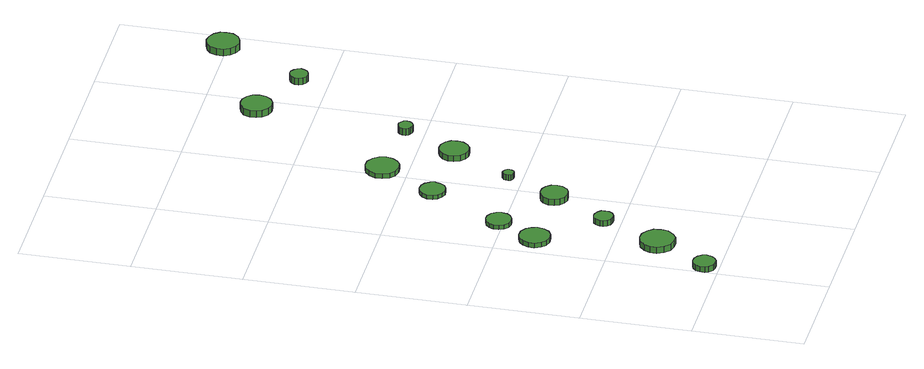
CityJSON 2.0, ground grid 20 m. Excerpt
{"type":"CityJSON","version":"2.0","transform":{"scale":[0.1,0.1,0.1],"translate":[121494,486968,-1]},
"CityObjects":{
"tree1":{"type":"SolitaryVegetationObject","attributes":{"function":"something"},"geometry":[{"type":"MultiSurface","lod":"1","boundaries":[[[0,1,2,3,4,5,6,7,8,9,10,11,12,13,14]],[[15,16,17,18,19,20,21,22,23,24,25,26,27,28,29]],[[0,29,28,1]],[[1,28,27,2]],[[2,27,26,3]],[[3,26,25,4]],[[4,25,24,5]],[[5,24,23,6]],[[6,23,22,7]],[[7,22,21,8]],[[8,21,20,9]],[[9,20,19,10]],[[10,19,18,11]],[[11,18,17,12]],[[12,17,16,13]],[[13,16,15,14]],[[14,15,29,0]]]}]},
"tree2":{"type":"SolitaryVegetationObject","attributes":{"function":"something"},"geometry":[{"type":"MultiSurface","lod":"1","boundaries":[[[30,31,32,33,34,35,36,37,38,39,40,41,42,43,44]],[[45,46,47,48,49,50,51,52,53,54,55,56,57,58,59]],[[30,59,58,31]],[[31,58,57,32]],[[32,57,56,33]],[[33,56,55,34]],[[34,55,54,35]],[[35,54,53,36]],[[36,53,52,37]],[[37,52,51,38]],[[38,51,50,39]],[[39,50,49,40]],[[40,49,48,41]],[[41,48,47,42]],[[42,47,46,43]],[[43,46,45,44]],[[44,45,59,30]]]}]},
"tree3":{"type":"SolitaryVegetationObject","attributes":{"function":"something"},"geometry":[{"type":"MultiSurface","lod":"1","boundaries":[[[60,61,62,63,64,65,66,67,68,69,70,71,72,73,74]],[[75,76,77,78,79,80,81,82,83,84,85,86,87,88,89]],[[60,89,88,61]],[[61,88,87,62]],[[62,87,86,63]],[[63,86,85,64]],[[64,85,84,65]],[[65,84,83,66]],[[66,83,82,67]],[[67,82,81,68]],[[68,81,80,69]],[[69,80,79,70]],[[70,79,78,71]],[[71,78,77,72]],[[72,77,76,73]],[[73,76,75,74]],[[74,75,89,60]]]}]},
"tree4":{"type":"SolitaryVegetationObject","attributes":{"function":"something"},"geometry":[{"type":"MultiSurface","lod":"1","boundaries":[[[90,91,92,93,94,95,96,97,98,99,100,101,102,103,104]],[[105,106,107,108,109,110,111,112,113,114,115,116,117,118,119]],[[90,119,118,91]],[[91,118,117,92]],[[92,117,116,93]],[[93,116,115,94]],[[94,115,114,95]],[[95,114,113,96]],[[96,113,112,97]],[[97,112,111,98]],[[98,111,110,99]],[[99,110,109,100]],[[100,109,108,101]],[[101,108,107,102]],[[102,107,106,103]],[[103,106,105,104]],[[104,105,119,90]]]}]},
"tree5":{"type":"SolitaryVegetationObject","attributes":{"function":"something"},"geometry":[{"type":"MultiSurface","lod":"1","boundaries":[[[120,121,122,123,124,125,126,127,128,129,130,131,132,133,134]],[[135,136,137,138,139,140,141,142,143,144,145,146,147,148,149]],[[120,149,148,121]],[[121,148,147,122]],[[122,147,146,123]],[[123,146,145,124]],[[124,145,144,125]],[[125,144,143,126]],[[126,143,142,127]],[[127,142,141,128]],[[128,141,140,129]],[[129,140,139,130]],[[130,139,138,131]],[[131,138,137,132]],[[132,137,136,133]],[[133,136,135,134]],[[134,135,149,120]]]}]},
"tree6":{"type":"SolitaryVegetationObject","attributes":{"function":"something"},"geometry":[{"type":"MultiSurface","lod":"1","boundaries":[[[150,151,152,153,154,155,156,157,158,159,160,161,162,163,164]],[[165,166,167,168,169,170,171,172,173,174,175,176,177,178,179]],[[150,179,178,151]],[[151,178,177,152]],[[152,177,176,153]],[[153,176,175,154]],[[154,175,174,155]],[[155,174,173,156]],[[156,173,172,157]],[[157,172,171,158]],[[158,171,170,159]],[[159,170,169,160]],[[160,169,168,161]],[[161,168,167,162]],[[162,167,166,163]],[[163,166,165,164]],[[164,165,179,150]]]}]},
"tree7":{"type":"SolitaryVegetationObject","attributes":{"function":"something"},"geometry":[{"type":"MultiSurface","lod":"1","boundaries":[[[180,181,182,183,184,185,186,187,188,189,190,191,192,193,194]],[[195,196,197,198,199,200,201,202,203,204,205,206,207,208,209]],[[180,209,208,181]],[[181,208,207,182]],[[182,207,206,183]],[[183,206,205,184]],[[184,205,204,185]],[[185,204,203,186]],[[186,203,202,187]],[[187,202,201,188]],[[188,201,200,189]],[[189,200,199,190]],[[190,199,198,191]],[[191,198,197,192]],[[192,197,196,193]],[[193,196,195,194]],[[194,195,209,180]]]}]},
"tree8":{"type":"SolitaryVegetationObject","attributes":{"function":"something"},"geometry":[{"type":"MultiSurface","lod":"1","boundaries":[[[210,211,212,213,214,215,216,217,218,219,220,221,222,223,224]],[[225,226,227,228,229,230,231,232,233,234,235,236,237,238,239]],[[210,239,238,211]],[[211,238,237,212]],[[212,237,236,213]],[[213,236,235,214]],[[214,235,234,215]],[[215,234,233,216]],[[216,233,232,217]],[[217,232,231,218]],[[218,231,230,219]],[[219,230,229,220]],[[220,229,228,221]],[[221,228,227,222]],[[222,227,226,223]],[[223,226,225,224]],[[224,225,239,210]]]}]},
"tree9":{"type":"SolitaryVegetationObject","attributes":{"function":"something"},"geometry":[{"type":"MultiSurface","lod":"1","boundaries":[[[240,241,242,243,244,245,246,247,248,249,250,251,252,253,254]],[[255,256,257,258,259,260,261,262,263,264,265,266,267,268,269]],[[240,269,268,241]],[[241,268,267,242]],[[242,267,266,243]],[[243,266,265,244]],[[244,265,264,245]],[[245,264,263,246]],[[246,263,262,247]],[[247,262,261,248]],[[248,261,260,249]],[[249,260,259,250]],[[250,259,258,251]],[[251,258,257,252]],[[252,257,256,253]],[[253,256,255,254]],[[254,255,269,240]]]}]},
"tree10":{"type":"SolitaryVegetationObject","attributes":{"function":"something"},"geometry":[{"type":"MultiSurface","lod":"1","boundaries":[[[270,271,272,273,274,275,276,277,278,279,280,281,282,283,284]],[[285,286,287,288,289,290,291,292,293,294,295,296,297,298,299]],[[270,299,298,271]],[[271,298,297,272]],[[272,297,296,273]],[[273,296,295,274]],[[274,295,294,275]],[[275,294,293,276]],[[276,293,292,277]],[[277,292,291,278]],[[278,291,290,279]],[[279,290,289,280]],[[280,289,288,281]],[[281,288,287,282]],[[282,287,286,283]],[[283,286,285,284]],[[284,285,299,270]]]}]},
"tree11":{"type":"SolitaryVegetationObject","attributes":{"function":"something"},"geometry":[{"type":"MultiSurface","lod":"1","boundaries":[[[300,301,302,303,304,305,306,307,308,309,310,311,312,313,314]],[[315,316,317,318,319,320,321,322,323,324,325,326,327,328,329]],[[300,329,328,301]],[[301,328,327,302]],[[302,327,326,303]],[[303,326,325,304]],[[304,325,324,305]],[[305,324,323,306]],[[306,323,322,307]],[[307,322,321,308]],[[308,321,320,309]],[[309,320,319,310]],[[310,319,318,311]],[[311,318,317,312]],[[312,317,316,313]],[[313,316,315,314]],[[314,315,329,300]]]}]},
"tree12":{"type":"SolitaryVegetationObject","attributes":{"function":"something"},"geometry":[{"type":"MultiSurface","lod":"1","boundaries":[[[330,331,332,333,334,335,336,337,338,339,340,341,342,343,344]],[[345,346,347,348,349,350,351,352,353,354,355,356,357,358,359]],[[330,359,358,331]],[[331,358,357,332]],[[332,357,356,333]],[[333,356,355,334]],[[334,355,354,335]],[[335,354,353,336]],[[336,353,352,337]],[[337,352,351,338]],[[338,351,350,339]],[[339,350,349,340]],[[340,349,348,341]],[[341,348,347,342]],[[342,347,346,343]],[[343,346,345,344]],[[344,345,359,330]]]}]},
"tree13":{"type":"SolitaryVegetationObject","attributes":{"function":"something"},"geometry":[{"type":"MultiSurface","lod":"1","boundaries":[[[360,361,362,363,364,365,366,367,368,369,370,371,372,373,374]],[[375,376,377,378,379,380,381,382,383,384,385,386,387,388,389]],[[360,389,388,361]],[[361,388,387,362]],[[362,387,386,363]],[[363,386,385,364]],[[364,385,384,365]],[[365,384,383,366]],[[366,383,382,367]],[[367,382,381,368]],[[368,381,380,369]],[[369,380,379,370]],[[370,379,378,371]],[[371,378,377,372]],[[372,377,376,373]],[[373,376,375,374]],[[374,375,389,360]]]}]},
"tree14":{"type":"SolitaryVegetationObject","attributes":{"function":"something"},"geometry":[{"type":"MultiSurface","lod":"1","boundaries":[[[390,391,392,393,394,395,396,397,398,399,400,401,402,403,404]],[[405,406,407,408,409,410,411,412,413,414,415,416,417,418,419]],[[390,419,418,391]],[[391,418,417,392]],[[392,417,416,393]],[[393,416,415,394]],[[394,415,414,395]],[[395,414,413,396]],[[396,413,412,397]],[[397,412,411,398]],[[398,411,410,399]],[[399,410,409,400]],[[400,409,408,401]],[[401,408,407,402]],[[402,407,406,403]],[[403,406,405,404]],[[404,405,419,390]]]}]}
},
"vertices":[
[42,28,17],[40,36,17],[35,43,17],[28,47,17],[19,48,17],[11,45,17],[5,39,17],[2,32,17],[2,23,17],[5,16,17],[11,10,17],[19,8,17],[28,8,17],[35,13,17],[40,19,17],[40,19,6],[35,13,6],[28,8,6],[19,8,6],[11,10,6],[5,16,6],[2,23,6],[2,32,6],[5,39,6],[11,45,6],[19,48,6],[28,47,6],[35,43,6],[40,36,6],[42,28,6],
[108,124,18],[106,137,18],[98,147,18],[87,154,18],[74,155,18],[62,151,18],[52,142,18],[47,131,18],[47,118,18],[52,106,18],[62,97,18],[74,93,18],[87,94,18],[98,101,18],[106,111,18],[106,111,6],[98,101,6],[87,94,6],[74,93,6],[62,97,6],[52,106,6],[47,118,6],[47,131,6],[52,142,6],[62,151,6],[74,155,6],[87,154,6],[98,147,6],[106,137,6],[108,124,6],
[73,336,15],[70,347,15],[64,356,15],[54,362,15],[42,363,15],[31,359,15],[23,352,15],[18,341,15],[18,330,15],[23,319,15],[31,312,15],[42,308,15],[54,309,15],[64,315,15],[70,324,15],[70,324,6],[64,315,6],[54,309,6],[42,308,6],[31,312,6],[23,319,6],[18,330,6],[18,341,6],[23,352,6],[31,359,6],[42,363,6],[54,362,6],[64,356,6],[70,347,6],[73,336,6],
[150,233,17],[149,240,17],[145,245,17],[138,249,17],[131,250,17],[124,248,17],[119,243,17],[116,236,17],[116,229,17],[119,223,17],[124,218,17],[131,216,17],[138,216,17],[145,220,17],[149,226,17],[149,226,6],[145,220,6],[138,216,6],[131,216,6],[124,218,6],[119,223,6],[116,229,6],[116,236,6],[119,243,6],[124,248,6],[131,250,6],[138,249,6],[145,245,6],[149,240,6],[150,233,6],
[110,409,14],[108,418,14],[103,426,14],[94,431,14],[85,432,14],[76,429,14],[69,422,14],[65,414,14],[65,404,14],[69,395,14],[76,389,14],[85,386,14],[94,387,14],[103,392,14],[108,399,14],[108,399,6],[103,392,6],[94,387,6],[85,386,6],[76,389,6],[69,395,6],[65,404,6],[65,414,6],[69,422,6],[76,429,6],[85,432,6],[94,431,6],[103,426,6],[108,418,6],[110,409,6],
[215,334,18],[213,344,18],[207,352,18],[198,357,18],[188,358,18],[178,355,18],[170,348,18],[166,339,18],[166,328,18],[170,319,18],[178,312,18],[188,309,18],[198,310,18],[207,315,18],[213,324,18],[213,324,6],[207,315,6],[198,310,6],[188,309,6],[178,312,6],[170,319,6],[166,328,6],[166,339,6],[170,348,6],[178,355,6],[188,358,6],[198,357,6],[207,352,6],[213,344,6],[215,334,6],
[185,544,14],[183,553,14],[178,561,14],[170,566,14],[160,567,14],[151,564,14],[144,558,14],[140,549,14],[140,539,14],[144,531,14],[151,524,14],[160,521,14],[170,522,14],[178,527,14],[183,535,14],[183,535,6],[178,527,6],[170,522,6],[160,521,6],[151,524,6],[144,531,6],[140,539,6],[140,549,6],[144,558,6],[151,564,6],[160,567,6],[170,566,6],[178,561,6],[183,553,6],[185,544,6],
[251,427,17],[250,431,17],[248,434,17],[244,436,17],[240,437,17],[236,435,17],[233,433,17],[232,429,17],[232,425,17],[233,421,17],[236,418,17],[240,417,17],[244,417,17],[248,419,17],[250,423,17],[250,423,6],[248,419,6],[244,417,6],[240,417,6],[236,418,6],[233,421,6],[232,425,6],[232,429,6],[233,433,6],[236,435,6],[240,437,6],[244,436,6],[248,434,6],[250,431,6],[251,427,6],
[249,646,15],[246,658,15],[239,668,15],[228,675,15],[216,676,15],[204,672,15],[195,664,15],[190,652,15],[190,640,15],[195,628,15],[204,620,15],[216,616,15],[228,617,15],[239,624,15],[246,634,15],[246,634,6],[239,624,6],[228,617,6],[216,616,6],[204,620,6],[195,628,6],[190,640,6],[190,652,6],[195,664,6],[204,672,6],[216,676,6],[228,675,6],[239,668,6],[246,658,6],[249,646,6],
[326,536,17],[324,547,17],[318,556,17],[308,562,17],[297,563,17],[287,559,17],[278,552,17],[274,542,17],[274,531,17],[278,521,17],[287,513,17],[297,510,17],[308,511,17],[318,517,17],[324,526,17],[324,526,6],[318,517,6],[308,511,6],[297,510,6],[287,513,6],[278,521,6],[274,531,6],[274,542,6],[278,552,6],[287,559,6],[297,563,6],[308,562,6],[318,556,6],[324,547,6],[326,536,6],
[366,635,21],[365,641,21],[361,645,21],[356,648,21],[351,648,21],[346,647,21],[342,643,21],[339,638,21],[339,632,21],[342,627,21],[346,624,21],[351,622,21],[356,622,21],[361,625,21],[365,630,21],[365,630,8],[361,625,8],[356,622,8],[351,622,8],[346,624,8],[342,627,8],[339,632,8],[339,638,8],[342,643,8],[346,647,8],[351,648,8],[356,648,8],[361,645,8],[365,641,8],[366,635,8],
[386,902,27],[384,914,27],[377,923,27],[367,929,27],[355,930,27],[344,926,27],[335,919,27],[331,908,27],[331,896,27],[335,886,27],[344,878,27],[355,874,27],[367,875,27],[377,881,27],[384,891,27],[384,891,14],[377,881,14],[367,875,14],[355,874,14],[344,878,14],[335,886,14],[331,896,14],[331,908,14],[335,919,14],[344,926,14],[355,930,14],[367,929,14],[377,923,14],[384,914,14],[386,902,14],
[491,852,26],[489,859,26],[485,864,26],[479,868,26],[473,869,26],[466,866,26],[461,862,26],[458,856,26],[458,849,26],[461,843,26],[466,838,26],[473,836,26],[479,837,26],[485,840,26],[489,846,26],[489,846,13],[485,840,13],[479,837,13],[473,836,13],[466,838,13],[461,843,13],[458,849,13],[458,856,13],[461,862,13],[466,866,13],[473,869,13],[479,868,13],[485,864,13],[489,859,13],[491,852,13],
[593,1008,20],[591,1019,20],[584,1029,20],[573,1035,20],[561,1037,20],[549,1033,20],[540,1025,20],[535,1014,20],[535,1001,20],[540,990,20],[549,982,20],[561,978,20],[573,980,20],[584,986,20],[591,996,20],[591,996,7],[584,986,7],[573,980,7],[561,978,7],[549,982,7],[540,990,7],[535,1001,7],[535,1014,7],[540,1025,7],[549,1033,7],[561,1037,7],[573,1035,7],[584,1029,7],[591,1019,7],[593,1008,7]
]}
